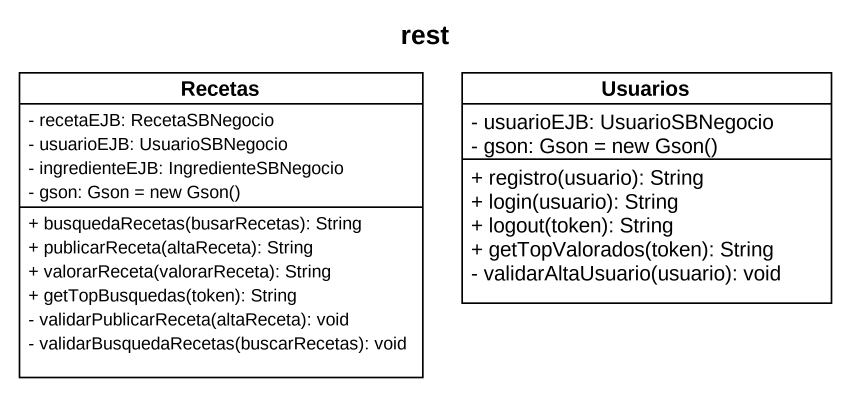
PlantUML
@startuml
title rest
hide circle
hide empty members
skinparam classAttributeIconSize 0
class Recetas {
  - recetaEJB: RecetaSBNegocio
  - usuarioEJB: UsuarioSBNegocio
  - ingredienteEJB: IngredienteSBNegocio
  {field} - gson: Gson = new Gson()
  + busquedaRecetas(busarRecetas): String
  + publicarReceta(altaReceta): String
  + valorarReceta(valorarReceta): String
  + getTopBusquedas(token): String
  - validarPublicarReceta(altaReceta): void
  - validarBusquedaRecetas(buscarRecetas): void
}
class Usuarios {
  - usuarioEJB: UsuarioSBNegocio
  {field} - gson: Gson = new Gson()
  + registro(usuario): String
  + login(usuario): String
  + logout(token): String
  + getTopValorados(token): String
  - validarAltaUsuario(usuario): void
}
@enduml
